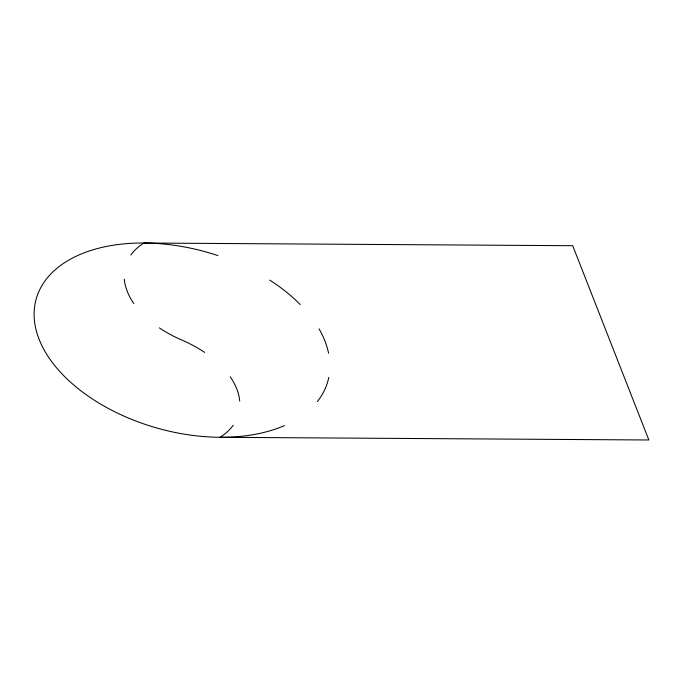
<?xml version="1.0" encoding="UTF-8"?>
<svg xmlns="http://www.w3.org/2000/svg" width="683" height="683" viewBox="0 0 683 683"><rect width="100%" height="100%" fill="white"/><g stroke="black" fill="none" stroke-linecap="round" stroke-linejoin="round"><path stroke-width="1.02" d="M328.779 377.409A151.524 91.402 15.8 0 1 317.373 401.561M284.512 425.577A151.524 91.402 15.8 0 1 39.085 339.246A151.524 91.402 15.8 0 1 217.894 255.587M269.785 280.141A151.524 91.402 15.8 0 1 300.23 304.558M319.055 328.899A151.524 91.402 15.8 0 1 328.574 353.188M233.185 425.253A94.706 57.124 15.8 0 1 220.071 437.291L648.85 439.989L572.721 245.709L143.942 243.011A94.706 57.124 15.8 0 0 130.837 255.041M204.635 352.402A94.706 57.124 15.8 0 0 182.011 340.151A94.706 57.124 15.8 0 1 159.387 327.891M230.205 376.785A94.706 57.124 15.8 0 1 239.724 401.075M133.808 303.508A94.706 57.124 15.8 0 1 124.289 279.219"/></g></svg>
